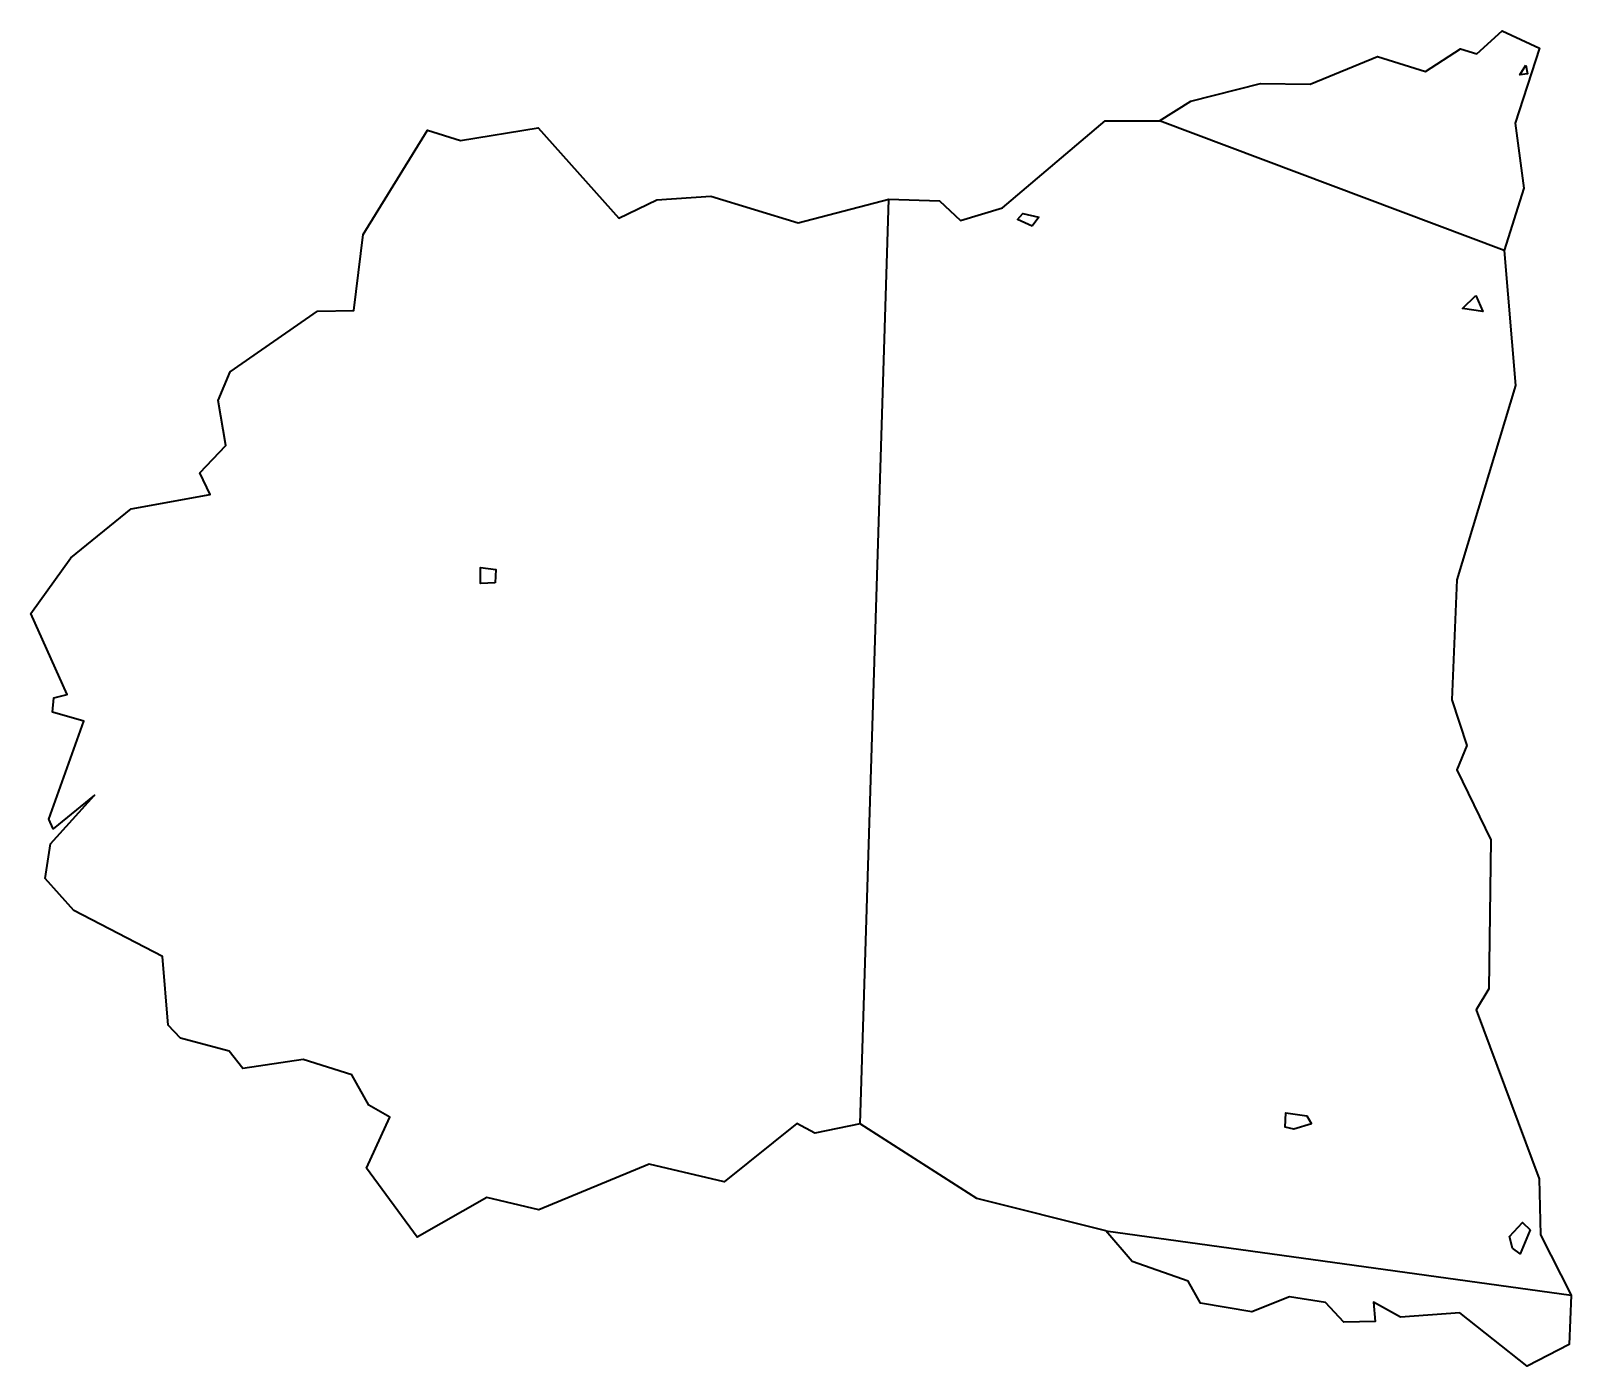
# Model space of a CAD drawing. Extents: x 0 to 10259, y -8892 to 0.
import ezdxf

# ---------------------------------------------------------------- set-up
doc = ezdxf.new("R2010")
doc.units = 0
doc.linetypes.add('Solid', pattern=[0])
for name, color, linetype in [('zone_0_q3', 7, 'Continuous'), ('zone_1_q2', 7, 'Continuous'), ('zone_2_q2', 7, 'Continuous')]:
    doc.layers.add(name, color=color, linetype=linetype)

msp = doc.modelspace()

# ---------------------------------------------------------------- linework, layer by layer
at = {"color": 0, "linetype": 'Solid', "lineweight": 35}
for points in [[(266, -3510), (668, -3182), (1195, -3087), (1125, -2943), (1299, -2761), (1247, -2461), (1327, -2271), (1909, -1867), (2151, -1862), (2214, -1357), (2643, -661), (2862, -730), (3380, -647), (3917, -1247), (4170, -1126), (4528, -1100), (5111, -1279), (5715, -1121), (6053, -1133), (6191, -1262), (6472, -1178), (7156, -600), (7518, -600), (7726, -468), (8190, -351), (8521, -356), (8970, -170), (9288, -270), (9522, -121), (9630, -154), (9800, 0), (10048, -115), (9886, -616), (9944, -1047), (9812, -1463), (9887, -2361), (9497, -3656), (9464, -4455), (9564, -4758), (9497, -4920), (9724, -5388), (9711, -6380), (9627, -6519), (10046, -7644), (10055, -8018), (10259, -8419), (10245, -8748), (9966, -8892), (9518, -8537), (9123, -8565), (8943, -8465), (8953, -8595), (8745, -8598), (8622, -8467), (8384, -8430), (8132, -8530), (7790, -8472), (7707, -8325), (7335, -8194), (7160, -7991), (6300, -7776), (5523, -7278), (5221, -7340), (5102, -7277), (4618, -7665), (4118, -7546), (3383, -7850), (3038, -7769), (2573, -8033), (2235, -7574), (2392, -7234), (2251, -7153), (2138, -6952), (1813, -6849), (1411, -6910), (1321, -6794), (997, -6708), (915, -6621), (876, -6165), (286, -5858), (95, -5645), (132, -5414), (425, -5089), (148, -5313), (119, -5249), (354, -4597), (144, -4537), (153, -4441), (242, -4419), (0, -3879), (266, -3510)], [(9956, -229), (9968, -286), (9918, -294), (9956, -229)], [(6668, -1300), (6572, -1257), (6607, -1216), (6713, -1240), (6668, -1300)], [(9625, -1762), (9670, -1870), (9535, -1850), (9625, -1762)], [(3093, -3675), (2995, -3680), (2996, -3574), (3097, -3586), (3093, -3675)], [(8530, -7278), (8412, -7314), (8355, -7300), (8358, -7205), (8498, -7226), (8530, -7278)], [(9986, -7983), (9919, -8143), (9867, -8107), (9848, -8028), (9935, -7936), (9986, -7983)]]:
    msp.add_lwpolyline(points, close=True, dxfattribs=at)
at = {"layer": 'zone_0_q3', "color": 3, "linetype": 'Solid', "lineweight": 35}
msp.add_lwpolyline([(5715, -1121), (6053, -1133), (6191, -1262), (6472, -1178), (7156, -600), (7518, -600), (7726, -468), (8190, -351), (8521, -356), (8970, -170), (9288, -270), (9522, -121), (9630, -154), (9800, 0), (10048, -115), (9886, -616), (9944, -1047), (9812, -1463), (9887, -2361), (9497, -3656), (9464, -4455), (9564, -4758), (9497, -4920), (9724, -5388), (9711, -6380), (9627, -6519), (10046, -7644), (10055, -8018), (10259, -8419), (10245, -8748), (9966, -8892), (9518, -8537), (9123, -8565), (8943, -8465), (8953, -8595), (8745, -8598), (8622, -8467), (8384, -8430), (8132, -8530), (7790, -8472), (7707, -8325), (7335, -8194), (7160, -7991), (6300, -7776), (5523, -7278), (5715, -1121)], close=True, dxfattribs=at)
at = {"layer": 'zone_1_q2', "color": 2, "linetype": 'Solid', "lineweight": 35}
msp.add_lwpolyline([(10259, -8419), (10245, -8748), (9966, -8892), (9518, -8537), (9123, -8565), (8943, -8465), (8953, -8595), (8745, -8598), (8622, -8467), (8384, -8430), (8132, -8530), (7790, -8472), (7707, -8325), (7335, -8194), (7160, -7991), (10259, -8419)], close=True, dxfattribs=at)
at = {"layer": 'zone_2_q2', "color": 2, "linetype": 'Solid', "lineweight": 35}
msp.add_lwpolyline([(7518, -600), (7726, -468), (8190, -351), (8521, -356), (8970, -170), (9288, -270), (9522, -121), (9630, -154), (9800, 0), (10048, -115), (9886, -616), (9944, -1047), (9812, -1463), (7518, -600)], close=True, dxfattribs=at)

doc.saveas('drawing.dxf')
